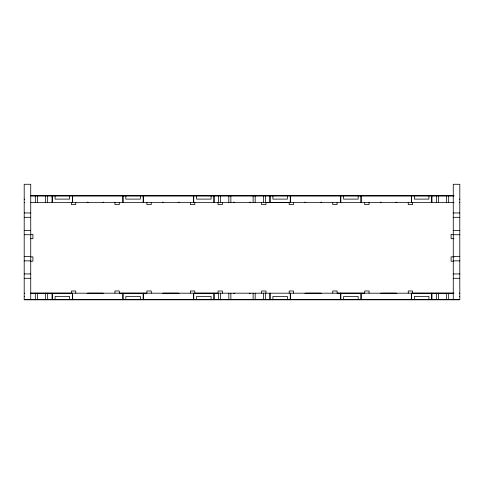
<?xml version="1.0" encoding="UTF-8"?>
<svg xmlns="http://www.w3.org/2000/svg" width="484" height="484" viewBox="0 0 484 484"><rect width="100%" height="100%" fill="white"/><g stroke="black" fill="none" stroke-linecap="round" stroke-linejoin="round"><path stroke-width="0.73" d="M24.2 199.16L24.611 199.16M459.395 199.16L459.8 199.16M30.734 202.379L453.992 202.379M24.2 202.427L24.611 202.427M453.266 202.427L453.677 202.427M459.395 202.427L459.8 202.427M24.2 212.954L30.734 212.954M453.266 212.954L459.8 212.954M24.2 217.31L30.734 217.31M453.266 217.31L459.8 217.31M24.2 230.378L30.734 230.378M453.266 230.378L459.8 230.378M30.734 234.353L32.912 234.353L32.912 238.709L30.734 238.709M453.266 234.353L451.088 234.353L451.088 238.709L453.992 238.709M24.2 234.734L30.734 234.734M453.266 234.734L459.8 234.734M24.2 256.514L30.734 256.514M453.266 256.514L459.8 256.514M30.734 256.859L32.912 256.859L32.912 261.215L30.734 261.215M453.992 256.859L451.088 256.859L451.088 261.215L453.266 261.215M24.2 260.87L30.734 260.87M453.266 260.87L459.8 260.87M24.2 273.938L30.734 273.938M453.266 273.938L459.8 273.938M24.2 278.294L30.734 278.294M453.266 278.294L459.8 278.294M30.734 293.159L71.39 293.159L71.39 290.981L75.746 290.981L75.746 293.159M453.266 293.159L412.61 293.159L412.61 290.981L408.254 290.981L408.254 293.159M24.2 293.177L24.611 293.177M30.734 293.189L453.992 293.189M459.395 293.177L459.8 293.177M24.2 296.444L24.611 296.444M459.395 296.444L459.8 296.444M30.734 299.723L30.734 184.277L24.2 184.277L24.2 299.723L459.8 299.711L459.8 184.277L453.266 184.277L453.266 299.723M24.2 299.723L459.8 299.723M448.674 195.845L448.674 202.379M448.674 293.189L448.674 299.723M446.617 195.845L446.617 202.379M446.617 293.189L446.617 299.723M438.407 195.845L438.407 202.379M438.407 293.189L438.407 299.723M436.35 195.845L436.35 202.379M436.35 293.189L436.35 299.723M431.849 195.845L431.849 202.379M431.849 293.189L431.849 299.723M431.758 195.845L431.758 202.379M431.758 293.189L431.758 299.723M428.909 195.845L428.909 199.112L414.389 199.112L414.389 195.845M428.909 299.723L428.909 296.456L414.389 296.456L414.389 299.723M412.61 202.409L412.61 204.587L408.254 204.587L408.254 202.409M411.539 195.845L411.539 202.379M411.539 293.189L411.539 299.723M411.448 195.845L411.448 202.379M411.448 293.189L411.448 299.723M369.05 202.409L369.05 204.587L364.694 204.587L364.694 202.409M369.05 293.159L369.05 290.981L364.694 290.981L364.694 293.159L337.106 293.159L337.106 290.981L332.75 290.981L332.75 293.159M361.1 195.845L361.1 202.379M361.1 293.189L361.1 299.723M361.01 195.845L361.01 202.379M361.01 293.189L361.01 299.723M358.16 195.845L358.16 199.112L343.64 199.112L343.64 195.845M358.16 299.723L358.16 296.456L343.64 296.456L343.64 299.723M340.79 195.845L340.79 202.379M340.79 293.189L340.79 299.723M340.7 195.845L340.7 202.379M340.7 293.189L340.7 299.723M337.106 202.409L337.106 204.587L332.75 204.587L332.75 202.409M293.546 202.409L293.546 204.587L289.19 204.587L289.19 202.409L265.958 202.391L265.958 204.569L261.602 204.569L261.602 202.391M293.546 293.159L293.546 290.981L289.19 290.981L289.19 293.159M290.352 195.845L290.352 202.379M290.352 293.189L290.352 299.723M290.261 195.845L290.261 202.379M290.261 293.189L290.261 299.723M287.411 195.845L287.411 199.112L272.891 199.112L272.891 195.845M287.411 299.723L287.411 296.456L272.891 296.456L272.891 299.723M270.042 195.845L270.042 202.379M270.042 293.189L270.042 299.723M269.951 195.845L269.951 202.379M269.951 293.189L269.951 299.723M265.958 293.177L265.958 290.999L261.602 290.999L261.602 293.177M265.45 195.845L265.45 202.379M265.45 293.189L265.45 299.723M263.393 195.845L263.393 202.379M263.393 293.189L263.393 299.723M255.183 195.845L255.183 202.379M255.183 293.189L255.183 299.723M253.126 195.845L253.126 202.379M253.126 293.189L253.126 299.723M230.874 195.845L230.874 202.379M230.874 293.189L230.874 299.723M228.817 195.845L228.817 202.379M228.817 293.189L228.817 299.723M222.398 202.391L222.398 204.569L218.042 204.569L218.042 202.391M222.398 293.177L222.398 290.999L218.042 290.999L218.042 293.177L194.81 293.159L194.81 290.981L190.454 290.981L190.454 293.159M220.607 195.845L220.607 202.379M220.607 293.189L220.607 299.723M218.55 195.845L218.55 202.379M218.55 293.189L218.55 299.723M214.049 195.845L214.049 202.379M214.049 293.189L214.049 299.723M213.958 195.845L213.958 202.379M213.958 293.189L213.958 299.723M211.109 195.845L211.109 199.112L196.589 199.112L196.589 195.845M211.109 299.723L211.109 296.456L196.589 296.456L196.589 299.723M194.81 202.409L194.81 204.587L190.454 204.587L190.454 202.409M193.739 195.845L193.739 202.379M193.739 293.189L193.739 299.723M193.648 195.845L193.648 202.379M193.648 293.189L193.648 299.723M151.25 202.409L151.25 204.587L146.894 204.587L146.894 202.409M151.25 293.159L151.25 290.981L146.894 290.981L146.894 293.159L119.306 293.159L119.306 290.981L114.95 290.981L114.95 293.159M143.3 195.845L143.3 202.379M143.3 293.189L143.3 299.723M143.21 195.845L143.21 202.379M143.21 293.189L143.21 299.723M140.36 195.845L140.36 199.112L125.84 199.112L125.84 195.845M140.36 299.723L140.36 296.456L125.84 296.456L125.84 299.723M122.99 195.845L122.99 202.379M122.99 293.189L122.99 299.723M122.9 195.845L122.9 202.379M122.9 293.189L122.9 299.723M119.306 202.409L119.306 204.587L114.95 204.587L114.95 202.409M75.746 202.409L75.746 204.587L71.39 204.587L71.39 202.409M72.552 195.845L72.552 202.379M72.552 293.189L72.552 299.723M72.461 195.845L72.461 202.379M72.461 293.189L72.461 299.723M69.611 195.845L69.611 199.112L55.091 199.112L55.091 195.845M69.611 299.723L69.611 296.456L55.091 296.456L55.091 299.723M52.242 195.845L52.242 202.379M52.242 293.189L52.242 299.723M52.151 195.845L52.151 202.379M52.151 293.189L52.151 299.723M47.65 195.845L47.65 202.379M47.65 293.189L47.65 299.723M45.593 195.845L45.593 202.379M45.593 293.189L45.593 299.723M37.383 195.845L37.383 202.379M37.383 293.189L37.383 299.723M35.326 195.845L35.326 202.379M35.326 293.189L35.326 299.723M103.636 293.522A1.633 1.633 0 0 0 102.608 293.159L88.088 293.159A1.633 1.633 0 0 0 87.059 293.522M179.141 293.522A1.633 1.633 0 0 0 178.112 293.159L163.592 293.159A1.633 1.633 0 0 0 162.563 293.522M103.636 202.046A1.633 1.633 0 0 1 102.608 202.409M88.088 202.409A1.633 1.633 0 0 1 87.059 202.046M179.141 202.046A1.633 1.633 0 0 1 178.112 202.409M163.592 202.409A1.633 1.633 0 0 1 162.563 202.046M321.436 293.522A1.633 1.633 0 0 0 320.408 293.159L305.888 293.159A1.633 1.633 0 0 0 304.859 293.522M396.94 293.522A1.633 1.633 0 0 0 395.912 293.159L381.392 293.159A1.633 1.633 0 0 0 380.364 293.522M321.436 202.046A1.633 1.633 0 0 1 320.408 202.409M305.888 202.409A1.633 1.633 0 0 1 304.859 202.046M396.94 202.046A1.633 1.633 0 0 1 395.912 202.409M381.392 202.409A1.633 1.633 0 0 1 380.364 202.046M249.26 293.177A1.633 1.633 0 0 1 250.288 293.54M233.712 293.54A1.633 1.633 0 0 1 234.74 293.177M250.288 202.028A1.633 1.633 0 0 1 249.26 202.391M234.74 202.391A1.633 1.633 0 0 1 233.712 202.028M453.992 195.845L30.734 195.845L453.992 195.857"/></g></svg>
